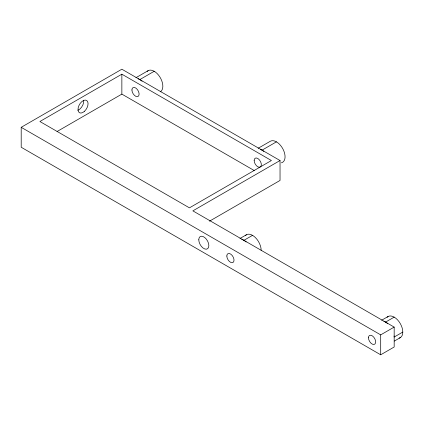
<?xml version="1.0" encoding="UTF-8"?>
<svg xmlns="http://www.w3.org/2000/svg" width="424" height="424" viewBox="0 0 424 424"><rect width="100%" height="100%" fill="white"/><g stroke="black" fill="none" stroke-linecap="round" stroke-linejoin="round"><path stroke-width="0.64" d="M280.036 160.526L192.856 210.861L394.172 327.089L394.172 347.012L380.694 354.793L21.2 147.245L21.2 127.317L121.858 69.207L280.036 160.526L280.036 180.454L209.488 221.18M121.858 74.184L39.893 121.508L189.443 207.85L271.408 160.526L121.858 74.184L121.858 94.112L254.214 170.528M135.945 77.703L148.108 70.675M139.83 79.585L154.214 71.28M57.086 131.504L121.858 94.112M258.168 148.268L270.337 141.245A12.201 7.044 60 0 1 283.046 149.222A12.201 7.044 60 0 1 281.388 162.827M262.058 150.149L276.437 141.849M239.963 238.479L246.434 234.748M243.906 240.329L252.534 235.352M381.6 320.258L388.071 316.521M385.543 322.108L394.172 317.126M21.2 127.317L380.694 334.87L394.172 327.089M402.8 332.066L394.172 337.048A12.201 7.044 60 0 0 394.124 335.983M394.341 341.076L400.272 337.652M380.694 334.87L380.694 354.793M383.858 321.323A12.201 7.044 60 0 1 387.78 323.735M241.669 239.38A12.201 7.044 60 0 1 246.137 241.961M260.373 149.37A12.201 7.044 60 0 1 263.855 151.405M138.144 78.8A12.201 7.044 60 0 1 142.067 81.212M83.676 100.202A7.118 4.107 -60 0 1 77.841 110.304M387.101 317.295A12.201 7.044 60 0 1 400.272 323.565A12.201 7.044 60 0 1 399.122 338.103M245.464 235.516A12.201 7.044 60 0 1 255.126 237.308A12.201 7.044 60 0 1 261.163 250.293M147.144 71.449A12.201 7.044 60 0 1 159.758 76.813A12.201 7.044 60 0 1 160.314 91.812M368.467 337.774A5.083 2.936 60 0 0 373.862 344.484A5.083 2.936 60 0 0 373.862 337.292A5.083 2.936 60 0 0 368.467 337.774M226.829 256.001A5.083 2.936 60 0 0 232.22 262.71A5.083 2.936 60 0 0 232.22 255.518A5.083 2.936 60 0 0 226.829 256.001M198.787 239.814A7.118 4.107 60 0 0 206.34 249.201A7.118 4.107 60 0 0 206.34 239.136A7.118 4.107 60 0 0 198.787 239.814M84.334 111.427A7.118 4.107 -60 0 0 86.591 100.398A7.118 4.107 -60 0 0 78.17 107.866A7.118 4.107 -60 0 0 84.334 111.427M254.151 160.526A5.083 2.936 60 0 0 259.541 167.236A5.083 2.936 60 0 0 259.541 160.044A5.083 2.936 60 0 0 254.151 160.526M131.922 89.962A5.083 2.936 60 0 0 137.318 96.667A5.083 2.936 60 0 0 137.318 89.48A5.083 2.936 60 0 0 131.922 89.962"/></g></svg>
